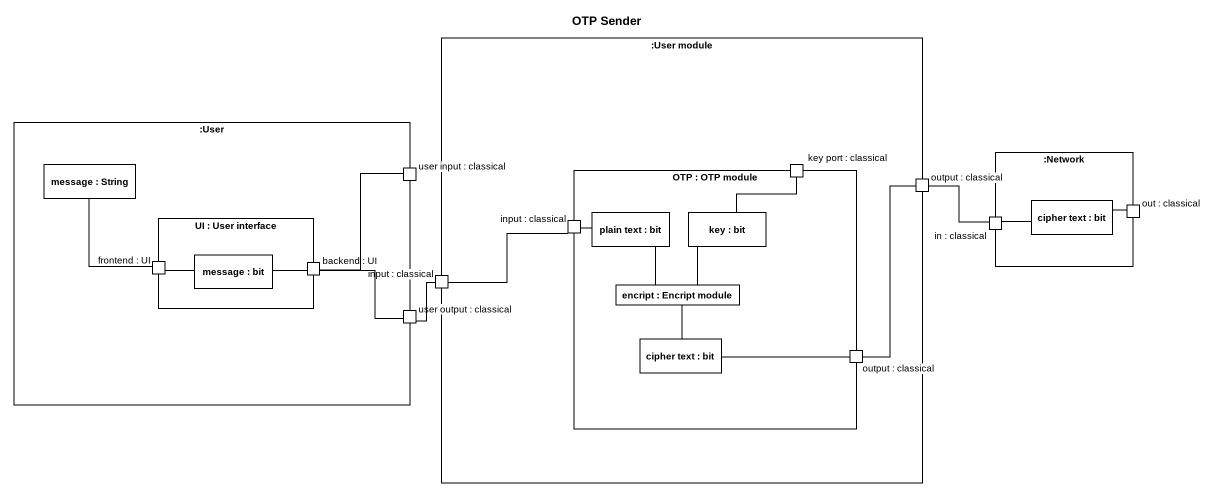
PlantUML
@startuml
title OTP Sender
rectangle ":User module" as User_module {
  rectangle "OTP : OTP module" as OTP {
    port "key port : classical" as key_port_classical
    rectangle "plain text : bit" as plain_text
    rectangle "key : bit" as key
    port "input : classical" as input_classical
    rectangle "encript : Encript module" as encript
    rectangle "cipher text : bit" as cipher_text_2
    port "output : classical" as output_classical_2
  }
  port "output : classical" as output_classical
  port "input : classical" as input_classical_2
}
rectangle ":User" as User {
  rectangle "message : String" as message
  port "user input : classical" as user_input_classical
  rectangle "UI : User interface" as UI {
    port "frontend : UI" as frontend_UI
    rectangle "message : bit" as message_2
    port "backend : UI" as backend_UI
  }
  port "user output : classical" as user_output_classical
}
rectangle ":Network" as Network_ {
  rectangle "cipher text : bit" as cipher_text
  port "out : classical" as out_classical
  port "in : classical" as in_classical
}
user_input_classical -- backend_UI
key_port_classical -- key
plain_text -- encript
key -- encript
output_classical -right- in_classical
cipher_text -right- out_classical
cipher_text -left- in_classical
input_classical -right- plain_text
frontend_UI -up- message
frontend_UI -right- message_2
message_2 -right- backend_UI
backend_UI -right- user_output_classical
input_classical_2 -right- input_classical
encript -- cipher_text_2
user_output_classical -up- input_classical_2
cipher_text_2 -right- output_classical_2
output_classical_2 -up- output_classical
@enduml
